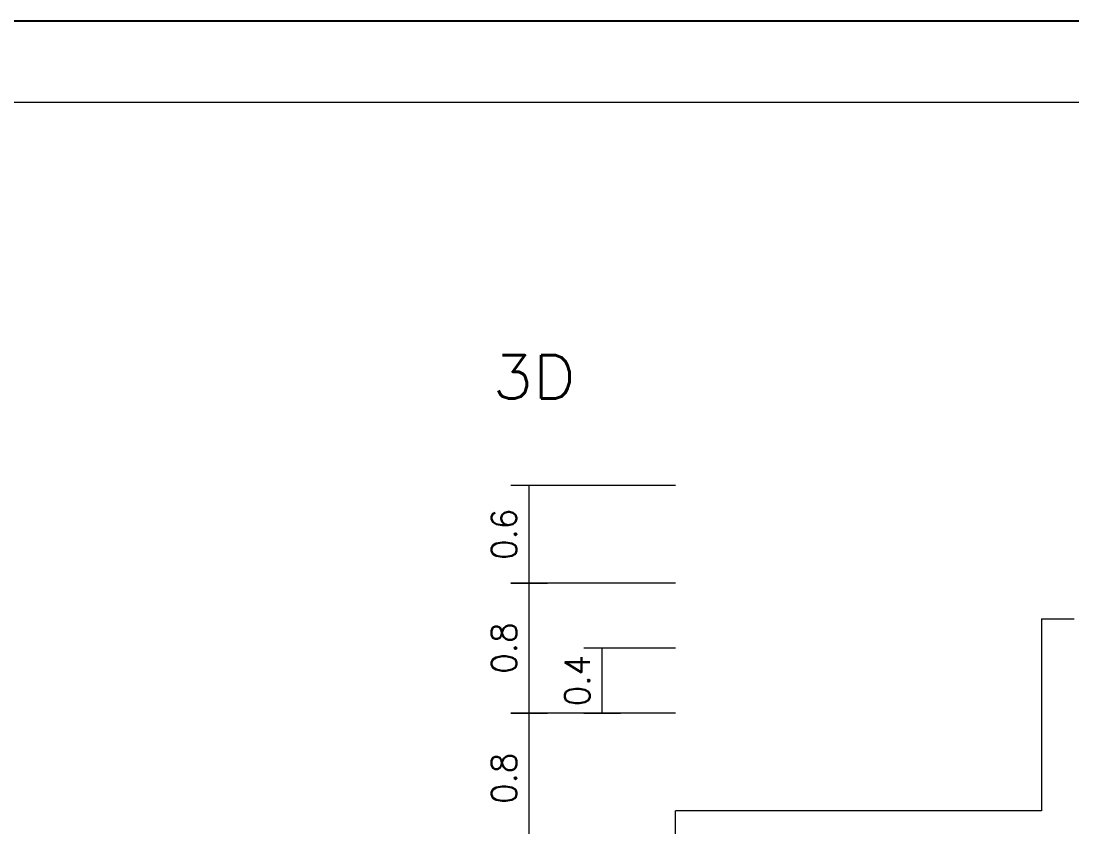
# Model space of a CAD drawing. Header units: millimetres. Extents: x 16 to 499, y 22 to 82.
# Drawn here: x 299.52 to 312.44, y 71.72 to 81.63 of the extents above; entities that cross this region are included whole.
import ezdxf
from ezdxf.enums import TextEntityAlignment as Align

# ---------------------------------------------------------------- set-up
doc = ezdxf.new("R2010")
doc.units = ezdxf.units.MM
doc.layers.add('08', color=8, linetype='Continuous')
for name, color, linetype, lineweight in [('BARRAS_DE_ACERO', 7, 'Continuous', 9), ('COTAS', 13, 'Continuous', 9), ('MUROS', 7, 'Continuous', 18), ('TITULOS', 9, 'Continuous', 0)]:
    doc.layers.add(name, color=color, linetype=linetype, lineweight=lineweight)
doc.styles.add('CYPETXT', font='romans__.ttf', dxfattribs={"height": 0.2})

msp = doc.modelspace()

# ---------------------------------------------------------------- linework, layer by layer
at = {"layer": '08', "linetype": 'Continuous'}
msp.add_lwpolyline([(259.669, 81.63), (259.669, 22.23), (377.071, 22.23), (377.071, 81.63), (259.669, 81.63)], dxfattribs=at)
at = {"layer": 'BARRAS_DE_ACERO'}
for p, q in [((312.062, 74.28), (312.062, 71.918)), ((312.062, 74.28), (312.462, 74.28)), ((307.562, 71.518), (307.562, 71.918)), ((312.062, 71.918), (307.562, 71.918))]:
    msp.add_line(p, q, dxfattribs=at)
at = {"layer": 'COTAS'}
for p, q in [((305.987, 75.918), (305.537, 75.918)), ((305.762, 74.718), (305.762, 75.918)), ((307.562, 75.918), (305.762, 75.918)), ((305.987, 74.718), (305.537, 74.718)), ((305.537, 74.718), (305.987, 74.718)), ((305.762, 73.118), (305.762, 74.718)), ((307.562, 74.718), (305.762, 74.718)), ((306.887, 73.918), (306.437, 73.918)), ((306.662, 73.118), (306.662, 73.918)), ((307.562, 73.918), (306.662, 73.918)), ((305.537, 73.118), (305.987, 73.118)), ((305.987, 73.118), (305.537, 73.118)), ((305.762, 71.518), (305.762, 73.118)), ((307.562, 73.118), (305.762, 73.118)), ((306.437, 73.118), (306.887, 73.118))]:
    msp.add_line(p, q, dxfattribs=at)
at = {"layer": 'MUROS', "color": 4, "linetype": 'Continuous', "lineweight": 0}
msp.add_lwpolyline([(262.154, 80.63), (262.154, 23.23), (375.823, 23.23), (375.823, 80.63)], close=True, dxfattribs=at)

# ---------------------------------------------------------------- texts
at = {"layer": 'COTAS', "style": 'CYPETXT', "width": 0.84919}
for s, p, p2 in [('0.6', (305.608, 75.003), (305.608, 75.633)), ('0.8', (305.608, 73.603), (305.608, 74.233)), ('0.4', (306.508, 73.203), (306.508, 73.833)), ('0.8', (305.608, 72.003), (305.608, 72.633))]:
    msp.add_text(s, height=0.3067, rotation=90, dxfattribs=at).set_placement(p, p2, align=Align.FIT)
at = {"layer": 'TITULOS', "style": 'CYPETXT', "width": 0.972783}
msp.add_text('3D', height=0.5333, dxfattribs=at).set_placement((305.312, 76.986), (306.336, 76.986), align=Align.FIT)

doc.saveas('drawing.dxf')
